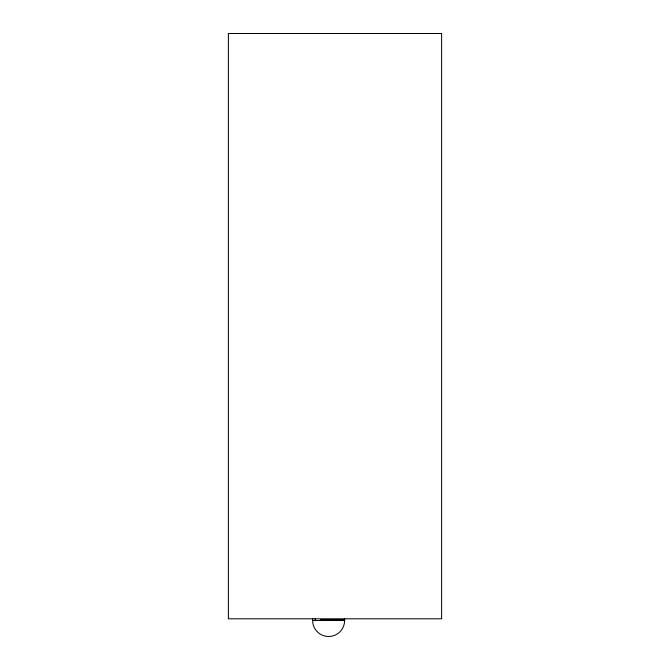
<?xml version="1.0" encoding="UTF-8"?>
<svg xmlns="http://www.w3.org/2000/svg" width="670" height="670" viewBox="0 0 670 670"><rect width="100%" height="100%" fill="white"/><g stroke="black" fill="none" stroke-linecap="round" stroke-linejoin="round"><path stroke-width="1" d="M320.62 619.616L343.543 619.616M343.543 619.993L344.615 619.993M312.63 618.418L312.63 620.512L344.615 620.512L344.615 618.418M315.294 618.418L315.294 620.512M344.615 620.512A15.988 15.988 0 0 1 328.618 636.5A15.988 15.988 0 0 1 312.63 620.512M441.614 33.5L228.386 33.5L228.386 618.804L441.614 618.804L441.614 33.5"/></g></svg>
